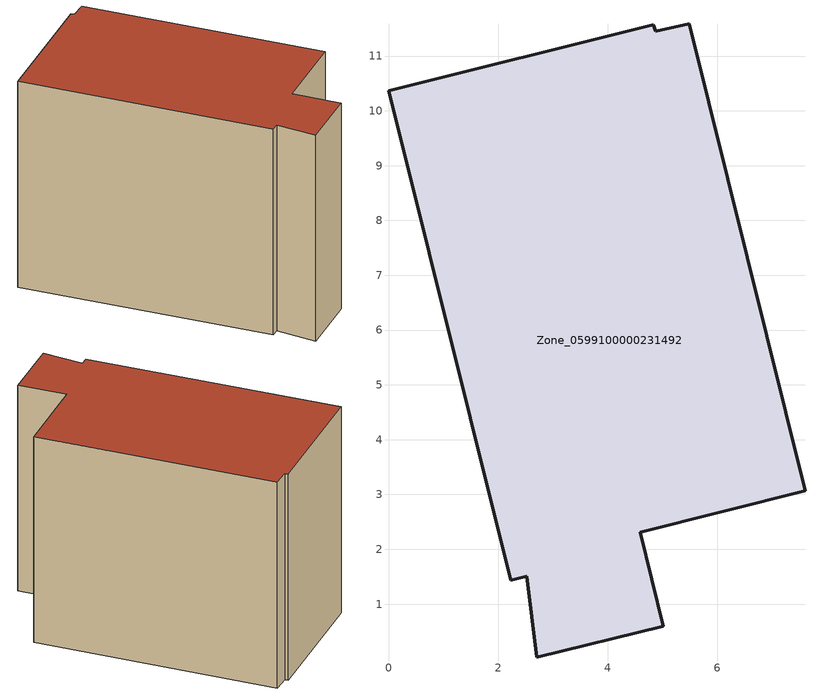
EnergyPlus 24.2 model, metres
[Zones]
Zone_0599100000231492
 floor ground (C_G): 2.23,1.44 0,10.37 4.83,11.57 4.88,11.46 5.49,11.59 7.6,3.07 4.59,2.31 5.01,0.6 2.7,0.03 2.53,1.51 z0
 wall outside (C_F): 2.7,0.03 5.01,0.6 4.59,2.31 7.6,3.07 5.49,11.59 4.88,11.46 4.83,11.57 0,10.37 2.23,1.44 2.53,1.51 2.7,0.03 z0:7.92
 roof outside (C_R): 4.83,11.57 0,10.37 2.23,1.44 2.53,1.51 2.7,0.03 5.01,0.6 4.59,2.31 7.6,3.07 5.49,11.59 4.88,11.46 z7.92
[BUILDING]
Pand.0599100000231492: North Axis=0; Terrain=City; Loads Convergence Tolerance Value=0.04; Temperature Convergence Tolerance Value=0.4; Solar Distribution=FullExterior; Maximum Number of Warmup Days=25; Minimum Number of Warmup Days=1
[Site:Location]
Rotterdam.The.Hague.AP_ZH_NLD Design_Conditions: Latitude=51.96; Longitude=4.45; Time Zone=1; Elevation=-4.5
[SITE:GROUNDTEMPERATURE:BUILDINGSURFACE]
18, 18, 18, 18, 18, 18, 18, 18, 18, 18, 18, 18
[MATERIAL] Thermal Absorptance=0.9; Solar Absorptance=0.7; Visible Absorptance=0.7
Name | Roughness | Thickness | Conductivity | Density | Specific Heat
G.TC.1975-1991 | MediumSmooth | 0.15 | 0.288461 | 540 | 1210
F.TC.1975-1991 | Rough | 0.3 | 0.230769 | 1920 | 840
R.TC.1975-1991 | MediumRough | 0.2 | 0.153846 | 1500 | 1000
[CONSTRUCTION]
C_G: G.TC.1975-1991
C_F: F.TC.1975-1991
C_R: R.TC.1975-1991
[ZONE]
Zone_0599100000231492: Type=1; Multiplier=1; Ceiling Height=Autocalculate; Volume=Autocalculate; Floor Area=autocalculate; Part of Total Floor Area=Yes
[ZONEINFILTRATION:DESIGNFLOWRATE]
Infil_Zone_0599100000231492: Zone or ZoneList or Space or SpaceList=Zone_0599100000231492; Schedule=AlwaysOn; Design Flow Rate Calculation Method=Flow/Area; Flow Rate per Floor Area=0.003; Constant Term Coefficient=1; Temperature Term Coefficient=0; Velocity Term Coefficient=0; Velocity Squared Term Coefficient=0
[HVACTEMPLATE:ZONE:IDEALLOADSAIRSYSTEM]
Zone_0599100000231492: Maximum Heating Supply Air Temperature=50; Minimum Cooling Supply Air Temperature=13; Maximum Heating Supply Air Humidity Ratio=0.0156; Minimum Cooling Supply Air Humidity Ratio=0.0077; Heating Limit=NoLimit; Cooling Limit=NoLimit; Dehumidification Control Type=ConstantSensibleHeatRatio; Cooling Sensible Heat Ratio=0.7; Dehumidification Setpoint=60; Humidification Control Type=None; Humidification Setpoint=30; Outdoor Air Method=None; Outdoor Air Flow Rate per Person=0.00944; Outdoor Air Flow Rate per Zone Floor Area=0; Outdoor Air Flow Rate per Zone=0; Demand Controlled Ventilation Type=None; Outdoor Air Economizer Type=NoEconomizer; Heat Recovery Type=None; Sensible Heat Recovery Effectiveness=0.7; Latent Heat Recovery Effectiveness=0.65
[ZONECONTROL:THERMOSTAT]
ThermostatControl_Zone_0599100000231492: Zone or ZoneList=Zone_0599100000231492; Control Type Schedule=DualSetpointControlType; Control 1=Thermostat_Zone_0599100000231492; Temperature Difference Between Cutout And Setpoint=0
[THERMOSTATSETPOINT:DUALSETPOINT]
Thermostat_Zone_0599100000231492: Heating Setpoint Temperature Schedule=HeatingSetpoint_Zone_0599100000231492; Cooling Setpoint Temperature Schedule=CoolingSetpoint_Zone_0599100000231492
[SCHEDULE:COMPACT]
HeatingSetpoint_Zone_0599100000231492: Through: 12/31, For: AllDays, Until: 24:00, 21
CoolingSetpoint_Zone_0599100000231492: Through: 12/31, For: AllDays, Until: 24:00, 24
DualSetpointControlType: Through: 12/31, For: AllDays, Until: 24:00, 4
AlwaysOn: Through: 12/31, For: AllDays, Until: 24:00, 1
